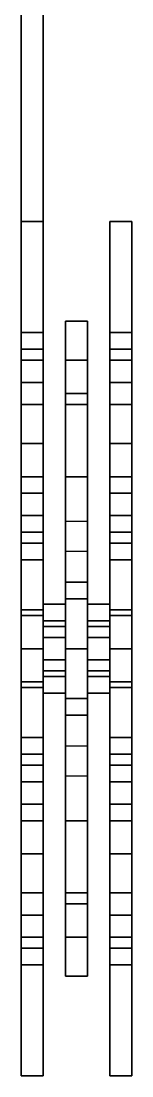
# Model space of a CAD drawing. Extents: x -1.06 to 1.06, y -2.55 to 1.34.
# Drawn here: x -1.06 to -0.86, y -2.55 to -0.649 of the extents above; entities that cross this region are included whole.
import ezdxf

# ---------------------------------------------------------------- set-up
doc = ezdxf.new("R2010")
doc.units = 0
doc.layers.add('SUSPENSION', color=5, linetype='CONTINUOUS')

msp = doc.modelspace()

# ---------------------------------------------------------------- linework, layer by layer
at = {"layer": 'SUSPENSION'}
for points in [[(-1.06, 0.23, 0.74), (-1.06, 0.23, 0.68), (-1.06, -1.85, 0.68), (-1.06, -1.85, 0.74)], [(-1.02, -1.85, 0.68), (-1.06, -1.85, 0.68), (-1.06, 0.23, 0.68), (-1.02, 0.23, 0.68)], [(-1.02, 0.23, 0.74), (-1.06, 0.23, 0.74), (-1.06, -1.85, 0.74), (-1.02, -1.85, 0.74)], [(-1.06, -1.57, 0.28), (-1.02, -1.57, 0.28), (-1.02, -1.01, 0.28), (-1.06, -1.01, 0.28)], [(-1.06, -1.01, 0.28), (-1.06, -1.01, 0.22), (-1.06, -1.57, 0.22), (-1.06, -1.57, 0.28)], [(-1.02, -1.01, 0.28), (-1.02, -1.01, 0.22), (-1.06, -1.01, 0.22), (-1.06, -1.01, 0.28)], [(-1.06, -1.01, 0.22), (-1.02, -1.01, 0.22), (-1.02, -1.57, 0.22), (-1.06, -1.57, 0.22)], [(-0.9, -1.01, 0.22), (-0.86, -1.01, 0.22), (-0.86, -1.57, 0.22), (-0.9, -1.57, 0.22)], [(-0.9, -1.01, 0.28), (-0.9, -1.01, 0.22), (-0.9, -1.57, 0.22), (-0.9, -1.57, 0.28)], [(-0.86, -1.01, 0.28), (-0.86, -1.01, 0.22), (-0.9, -1.01, 0.22), (-0.9, -1.01, 0.28)], [(-0.9, -1.57, 0.28), (-0.86, -1.57, 0.28), (-0.86, -1.01, 0.28), (-0.9, -1.01, 0.28)], [(-0.98, -1.34, 0.59), (-0.98, -1.19, 0.54), (-0.98, -2.37, 0.54), (-0.98, -2.22, 0.59)], [(-0.98, -1.19, 0.54), (-0.98, -1.19, 0.51), (-0.98, -2.37, 0.51), (-0.98, -2.37, 0.54)], [(-0.98, -1.19, 0.51), (-0.94, -1.19, 0.51), (-0.94, -2.37, 0.51), (-0.98, -2.37, 0.51)], [(-0.94, -1.34, 0.59), (-0.94, -1.19, 0.54), (-0.98, -1.19, 0.54), (-0.98, -1.34, 0.59)], [(-0.94, -1.19, 0.54), (-0.94, -1.19, 0.51), (-0.98, -1.19, 0.51), (-0.98, -1.19, 0.54)], [(-1.02, -1.24, 0.43), (-1.06, -1.24, 0.43), (-1.06, -1.21, 0.49), (-1.02, -1.21, 0.49)], [(-1.06, -1.21, 0.49), (-1.06, -1.24, 0.43), (-1.06, -1.3, 0.46), (-1.06, -1.26, 0.52)], [(-1.02, -1.21, 0.49), (-1.06, -1.21, 0.49), (-1.06, -1.26, 0.52), (-1.02, -1.26, 0.52)], [(-0.86, -1.21, 0.49), (-0.9, -1.21, 0.49), (-0.9, -1.26, 0.52), (-0.86, -1.26, 0.52)], [(-0.86, -1.24, 0.43), (-0.9, -1.24, 0.43), (-0.9, -1.21, 0.49), (-0.86, -1.21, 0.49)], [(-1.02, -1.26, 0.37), (-1.06, -1.26, 0.37), (-1.06, -1.24, 0.43), (-1.02, -1.24, 0.43)], [(-1.06, -1.24, 0.43), (-1.06, -1.26, 0.37), (-1.06, -1.34, 0.37), (-1.06, -1.3, 0.46)], [(-0.86, -1.26, 0.37), (-0.9, -1.26, 0.37), (-0.9, -1.24, 0.43), (-0.86, -1.24, 0.43)], [(-1.02, -1.34, 0.37), (-1.06, -1.34, 0.37), (-1.06, -1.26, 0.37), (-1.02, -1.26, 0.37)], [(-1.06, -1.26, 0.52), (-1.06, -1.3, 0.46), (-1.02, -1.3, 0.46), (-1.02, -1.26, 0.52)], [(-0.98, -1.26, 0.44), (-0.94, -1.26, 0.44), (-0.94, -1.26, 0.19), (-0.98, -1.26, 0.19)], [(-0.98, -1.26, 0.19), (-0.94, -1.26, 0.19), (-0.94, -1.32, 0.19), (-0.98, -1.32, 0.19)], [(-0.98, -1.32, 0.44), (-0.98, -1.26, 0.44), (-0.98, -1.26, 0.19), (-0.98, -1.32, 0.19)], [(-0.9, -1.26, 0.52), (-0.9, -1.3, 0.46), (-0.86, -1.3, 0.46), (-0.86, -1.26, 0.52)], [(-0.86, -1.34, 0.37), (-0.9, -1.34, 0.37), (-0.9, -1.26, 0.37), (-0.86, -1.26, 0.37)], [(-1.02, -1.3, 0.46), (-1.06, -1.3, 0.46), (-1.06, -1.41, 0.52), (-1.02, -1.41, 0.52)], [(-1.06, -1.3, 0.46), (-1.06, -1.34, 0.37), (-1.06, -1.47, 0.43), (-1.06, -1.41, 0.52)], [(-0.86, -1.3, 0.46), (-0.9, -1.3, 0.46), (-0.9, -1.41, 0.52), (-0.86, -1.41, 0.52)], [(-0.98, -1.32, 0.19), (-0.94, -1.32, 0.19), (-0.94, -1.32, 0.44), (-0.98, -1.32, 0.44)], [(-1.02, -1.47, 0.43), (-1.06, -1.47, 0.43), (-1.06, -1.34, 0.37), (-1.02, -1.34, 0.37)], [(-0.94, -1.47, 0.59), (-0.94, -1.34, 0.59), (-0.98, -1.34, 0.59), (-0.98, -1.47, 0.59)], [(-0.86, -1.47, 0.43), (-0.9, -1.47, 0.43), (-0.9, -1.34, 0.37), (-0.86, -1.34, 0.37)], [(-1.02, -1.41, 0.52), (-1.06, -1.41, 0.52), (-1.06, -1.5, 0.54), (-1.02, -1.5, 0.54)], [(-1.06, -1.41, 0.52), (-1.06, -1.47, 0.43), (-1.06, -1.54, 0.44), (-1.06, -1.5, 0.54)], [(-0.86, -1.41, 0.52), (-0.9, -1.41, 0.52), (-0.9, -1.5, 0.54), (-0.86, -1.5, 0.54)], [(-1.02, -1.54, 0.44), (-1.06, -1.54, 0.44), (-1.06, -1.47, 0.43), (-1.02, -1.47, 0.43)], [(-0.98, -1.47, 0.62), (-0.98, -1.47, 0.59), (-0.98, -1.55, 0.59), (-0.98, -1.66, 0.7)], [(-0.94, -1.47, 0.62), (-0.98, -1.47, 0.62), (-0.98, -1.66, 0.7), (-0.94, -1.66, 0.7)], [(-0.94, -1.47, 0.59), (-0.98, -1.47, 0.59), (-0.98, -1.47, 0.62), (-0.94, -1.47, 0.62)], [(-0.86, -1.54, 0.44), (-0.9, -1.54, 0.44), (-0.9, -1.47, 0.43), (-0.86, -1.47, 0.43)], [(-1.06, -1.5, 0.54), (-1.06, -1.54, 0.44), (-1.06, -1.59, 0.44), (-1.06, -1.62, 0.54)], [(-1.02, -1.5, 0.54), (-1.06, -1.5, 0.54), (-1.06, -1.62, 0.54), (-1.02, -1.62, 0.54)], [(-0.86, -1.5, 0.54), (-0.9, -1.5, 0.54), (-0.9, -1.62, 0.54), (-0.86, -1.62, 0.54)], [(-1.02, -1.59, 0.44), (-1.06, -1.59, 0.44), (-1.06, -1.54, 0.44), (-1.02, -1.54, 0.44)], [(-0.98, -1.66, 0.7), (-0.98, -1.55, 0.59), (-0.98, -1.66, 0.63), (-0.98, -1.66, 0.7)], [(-0.94, -1.66, 0.63), (-0.98, -1.66, 0.63), (-0.98, -1.55, 0.59), (-0.94, -1.55, 0.59)], [(-0.98, -1.605, 0.61), (-0.98, -1.55, 0.59), (-0.98, -2.01, 0.59), (-0.98, -1.955, 0.61)], [(-0.86, -1.59, 0.44), (-0.9, -1.59, 0.44), (-0.9, -1.54, 0.44), (-0.86, -1.54, 0.44)], [(-1.06, -1.57, 0.22), (-1.02, -1.57, 0.22), (-1.02, -1.57, 0.28), (-1.06, -1.57, 0.28)], [(-0.9, -1.57, 0.22), (-0.86, -1.57, 0.22), (-0.86, -1.57, 0.28), (-0.9, -1.57, 0.28)], [(-1.02, -1.71, 0.41), (-1.06, -1.71, 0.41), (-1.06, -1.59, 0.44), (-1.02, -1.59, 0.44)], [(-1.06, -1.62, 0.54), (-1.06, -1.59, 0.44), (-1.06, -1.71, 0.41), (-1.06, -1.72, 0.5)], [(-0.86, -1.71, 0.41), (-0.9, -1.71, 0.41), (-0.9, -1.59, 0.44), (-0.86, -1.59, 0.44)], [(-0.98, -1.69, 0.61), (-0.94, -1.69, 0.61), (-0.94, -1.605, 0.61), (-0.98, -1.605, 0.61)], [(-1.02, -1.62, 0.54), (-1.06, -1.62, 0.54), (-1.06, -1.72, 0.5), (-1.02, -1.72, 0.5)], [(-0.86, -1.62, 0.54), (-0.9, -1.62, 0.54), (-0.9, -1.72, 0.5), (-0.86, -1.72, 0.5)], [(-0.98, -1.66, 0.63), (-0.98, -1.69, 0.61), (-0.98, -1.78, 0.82), (-0.98, -1.66, 0.79)], [(-0.94, -1.69, 0.61), (-0.98, -1.69, 0.61), (-0.98, -1.66, 0.63), (-0.94, -1.66, 0.63)], [(-0.98, -1.66, 0.79), (-0.98, -1.78, 0.82), (-0.94, -1.78, 0.82), (-0.94, -1.66, 0.79)], [(-0.94, -1.66, 0.7), (-0.98, -1.66, 0.7), (-0.98, -1.66, 0.79), (-0.94, -1.66, 0.79)], [(-0.98, -1.78, 0.82), (-0.98, -1.78, 0.82), (-0.98, -1.69, 0.61), (-0.98, -1.87, 0.61)], [(-1.06, -1.72, 0.5), (-1.06, -1.71, 0.41), (-1.06, -1.78, 0.41), (-1.06, -1.78, 0.44)], [(-1.02, -1.78, 0.41), (-1.06, -1.78, 0.41), (-1.06, -1.71, 0.41), (-1.02, -1.71, 0.41)], [(-0.98, -1.7, 0.75), (-0.98, -1.73, 0.44), (-1.02, -1.73, 0.44), (-1.02, -1.7, 0.75)], [(-1.02, -1.7, 0.75), (-1.02, -1.73, 0.44), (-1.02, -1.83, 0.44), (-1.02, -1.86, 0.75)], [(-0.98, -1.76, 0.78), (-0.98, -1.7, 0.75), (-1.02, -1.7, 0.75), (-1.02, -1.76, 0.78)], [(-1.02, -1.76, 0.78), (-1.02, -1.7, 0.75), (-1.02, -1.86, 0.75), (-1.02, -1.8, 0.78)], [(-0.98, -1.86, 0.75), (-0.98, -1.83, 0.44), (-0.98, -1.73, 0.44), (-0.98, -1.7, 0.75)], [(-0.98, -1.8, 0.78), (-0.98, -1.86, 0.75), (-0.98, -1.7, 0.75), (-0.98, -1.76, 0.78)], [(-0.9, -1.7, 0.75), (-0.9, -1.73, 0.44), (-0.94, -1.73, 0.44), (-0.94, -1.7, 0.75)], [(-0.9, -1.76, 0.78), (-0.9, -1.7, 0.75), (-0.94, -1.7, 0.75), (-0.94, -1.76, 0.78)], [(-0.86, -1.78, 0.41), (-0.9, -1.78, 0.41), (-0.9, -1.71, 0.41), (-0.86, -1.71, 0.41)], [(-1.02, -1.72, 0.5), (-1.06, -1.72, 0.5), (-1.06, -1.78, 0.44), (-1.02, -1.78, 0.44)], [(-1.02, -1.73, 0.44), (-0.98, -1.73, 0.44), (-0.98, -1.74, 0.33), (-1.02, -1.74, 0.33)], [(-1.02, -1.82, 0.33), (-1.02, -1.83, 0.44), (-1.02, -1.73, 0.44), (-1.02, -1.74, 0.33)], [(-0.98, -1.74, 0.33), (-0.98, -1.73, 0.44), (-0.98, -1.83, 0.44), (-0.98, -1.82, 0.33)], [(-0.94, -1.73, 0.44), (-0.9, -1.73, 0.44), (-0.9, -1.74, 0.33), (-0.94, -1.74, 0.33)], [(-0.86, -1.72, 0.5), (-0.9, -1.72, 0.5), (-0.9, -1.78, 0.44), (-0.86, -1.78, 0.44)], [(-1.02, -1.74, 0.33), (-0.98, -1.74, 0.33), (-0.98, -1.82, 0.33), (-1.02, -1.82, 0.33)], [(-0.94, -1.74, 0.33), (-0.9, -1.74, 0.33), (-0.9, -1.82, 0.33), (-0.94, -1.82, 0.33)], [(-1.02, -1.8, 0.78), (-0.98, -1.8, 0.78), (-0.98, -1.76, 0.78), (-1.02, -1.76, 0.78)], [(-0.94, -1.8, 0.78), (-0.9, -1.8, 0.78), (-0.9, -1.76, 0.78), (-0.94, -1.76, 0.78)], [(-1.06, -1.78, 0.44), (-1.06, -1.78, 0.41), (-1.06, -1.85, 0.41), (-1.06, -1.84, 0.5)], [(-1.06, -1.78, 0.41), (-1.02, -1.78, 0.41), (-1.02, -1.85, 0.41), (-1.06, -1.85, 0.41)], [(-1.06, -1.84, 0.5), (-1.02, -1.84, 0.5), (-1.02, -1.78, 0.44), (-1.06, -1.78, 0.44)], [(-0.98, -1.9, 0.79), (-0.98, -1.78, 0.82), (-0.98, -1.87, 0.61), (-0.98, -1.9, 0.63)], [(-0.94, -1.9, 0.79), (-0.94, -1.78, 0.82), (-0.98, -1.78, 0.82), (-0.98, -1.9, 0.79)], [(-0.9, -1.84, 0.5), (-0.86, -1.84, 0.5), (-0.86, -1.78, 0.44), (-0.9, -1.78, 0.44)], [(-0.9, -1.78, 0.41), (-0.86, -1.78, 0.41), (-0.86, -1.85, 0.41), (-0.9, -1.85, 0.41)], [(-1.02, -1.86, 0.75), (-0.98, -1.86, 0.75), (-0.98, -1.8, 0.78), (-1.02, -1.8, 0.78)], [(-0.94, -1.86, 0.75), (-0.9, -1.86, 0.75), (-0.9, -1.8, 0.78), (-0.94, -1.8, 0.78)], [(-0.98, -1.82, 0.33), (-0.98, -1.83, 0.44), (-1.02, -1.83, 0.44), (-1.02, -1.82, 0.33)], [(-0.9, -1.82, 0.33), (-0.9, -1.83, 0.44), (-0.94, -1.83, 0.44), (-0.94, -1.82, 0.33)], [(-1.06, -1.84, 0.5), (-1.06, -1.85, 0.41), (-1.06, -1.97, 0.44), (-1.06, -1.94, 0.54)], [(-1.06, -1.94, 0.54), (-1.02, -1.94, 0.54), (-1.02, -1.84, 0.5), (-1.06, -1.84, 0.5)], [(-1.02, -1.83, 0.44), (-0.98, -1.83, 0.44), (-0.98, -1.86, 0.75), (-1.02, -1.86, 0.75)], [(-0.94, -1.83, 0.44), (-0.9, -1.83, 0.44), (-0.9, -1.86, 0.75), (-0.94, -1.86, 0.75)], [(-0.9, -1.94, 0.54), (-0.86, -1.94, 0.54), (-0.86, -1.84, 0.5), (-0.9, -1.84, 0.5)], [(-1.06, -1.85, 0.41), (-1.02, -1.85, 0.41), (-1.02, -1.97, 0.44), (-1.06, -1.97, 0.44)], [(-1.06, -1.85, 0.74), (-1.06, -1.85, 0.68), (-1.02, -1.85, 0.68), (-1.02, -1.85, 0.74)], [(-0.9, -1.85, 0.41), (-0.86, -1.85, 0.41), (-0.86, -1.97, 0.44), (-0.9, -1.97, 0.44)], [(-0.98, -1.87, 0.61), (-0.94, -1.87, 0.61), (-0.94, -1.9, 0.63), (-0.98, -1.9, 0.63)], [(-0.98, -1.955, 0.61), (-0.94, -1.955, 0.61), (-0.94, -1.87, 0.61), (-0.98, -1.87, 0.61)], [(-0.98, -1.9, 0.7), (-0.98, -2.01, 0.59), (-0.98, -2.09, 0.59), (-0.98, -2.09, 0.62)], [(-0.98, -2.09, 0.62), (-0.94, -2.09, 0.62), (-0.94, -1.9, 0.7), (-0.98, -1.9, 0.7)], [(-0.98, -1.9, 0.7), (-0.98, -1.9, 0.63), (-0.98, -2.01, 0.59), (-0.98, -1.9, 0.7)], [(-0.98, -1.9, 0.63), (-0.94, -1.9, 0.63), (-0.94, -2.01, 0.59), (-0.98, -2.01, 0.59)], [(-0.98, -1.9, 0.7), (-0.94, -1.9, 0.7), (-0.94, -1.9, 0.79), (-0.98, -1.9, 0.79)], [(-1.06, -1.94, 0.54), (-1.06, -1.97, 0.44), (-1.06, -2.02, 0.44), (-1.06, -2.06, 0.54)], [(-1.06, -2.06, 0.54), (-1.02, -2.06, 0.54), (-1.02, -1.94, 0.54), (-1.06, -1.94, 0.54)], [(-0.9, -2.06, 0.54), (-0.86, -2.06, 0.54), (-0.86, -1.94, 0.54), (-0.9, -1.94, 0.54)], [(-1.06, -1.97, 0.44), (-1.02, -1.97, 0.44), (-1.02, -2.02, 0.44), (-1.06, -2.02, 0.44)], [(-0.9, -1.97, 0.44), (-0.86, -1.97, 0.44), (-0.86, -2.02, 0.44), (-0.9, -2.02, 0.44)], [(-1.06, -1.99, 0.22), (-1.02, -1.99, 0.22), (-1.02, -2.55, 0.22), (-1.06, -2.55, 0.22)], [(-1.02, -1.99, 0.28), (-1.02, -1.99, 0.22), (-1.06, -1.99, 0.22), (-1.06, -1.99, 0.28)], [(-1.06, -1.99, 0.28), (-1.06, -1.99, 0.22), (-1.06, -2.55, 0.22), (-1.06, -2.55, 0.28)], [(-1.06, -2.55, 0.28), (-1.02, -2.55, 0.28), (-1.02, -1.99, 0.28), (-1.06, -1.99, 0.28)], [(-0.9, -2.55, 0.28), (-0.86, -2.55, 0.28), (-0.86, -1.99, 0.28), (-0.9, -1.99, 0.28)], [(-0.86, -1.99, 0.28), (-0.86, -1.99, 0.22), (-0.9, -1.99, 0.22), (-0.9, -1.99, 0.28)], [(-0.9, -1.99, 0.28), (-0.9, -1.99, 0.22), (-0.9, -2.55, 0.22), (-0.9, -2.55, 0.28)], [(-0.9, -1.99, 0.22), (-0.86, -1.99, 0.22), (-0.86, -2.55, 0.22), (-0.9, -2.55, 0.22)], [(-1.06, -2.06, 0.54), (-1.06, -2.02, 0.44), (-1.06, -2.09, 0.43), (-1.06, -2.15, 0.52)], [(-1.06, -2.02, 0.44), (-1.02, -2.02, 0.44), (-1.02, -2.09, 0.43), (-1.06, -2.09, 0.43)], [(-0.9, -2.02, 0.44), (-0.86, -2.02, 0.44), (-0.86, -2.09, 0.43), (-0.9, -2.09, 0.43)], [(-1.06, -2.15, 0.52), (-1.02, -2.15, 0.52), (-1.02, -2.06, 0.54), (-1.06, -2.06, 0.54)], [(-0.9, -2.15, 0.52), (-0.86, -2.15, 0.52), (-0.86, -2.06, 0.54), (-0.9, -2.06, 0.54)], [(-1.06, -2.15, 0.52), (-1.06, -2.09, 0.43), (-1.06, -2.22, 0.37), (-1.06, -2.26, 0.46)], [(-1.06, -2.09, 0.43), (-1.02, -2.09, 0.43), (-1.02, -2.22, 0.37), (-1.06, -2.22, 0.37)], [(-0.98, -2.09, 0.59), (-0.94, -2.09, 0.59), (-0.94, -2.09, 0.62), (-0.98, -2.09, 0.62)], [(-0.98, -2.22, 0.59), (-0.94, -2.22, 0.59), (-0.94, -2.09, 0.59), (-0.98, -2.09, 0.59)], [(-0.9, -2.09, 0.43), (-0.86, -2.09, 0.43), (-0.86, -2.22, 0.37), (-0.9, -2.22, 0.37)], [(-1.06, -2.26, 0.46), (-1.02, -2.26, 0.46), (-1.02, -2.15, 0.52), (-1.06, -2.15, 0.52)], [(-0.9, -2.26, 0.46), (-0.86, -2.26, 0.46), (-0.86, -2.15, 0.52), (-0.9, -2.15, 0.52)], [(-1.06, -2.22, 0.37), (-1.02, -2.22, 0.37), (-1.02, -2.3, 0.37), (-1.06, -2.3, 0.37)], [(-1.06, -2.26, 0.46), (-1.06, -2.22, 0.37), (-1.06, -2.3, 0.37), (-1.06, -2.32, 0.43)], [(-0.98, -2.37, 0.54), (-0.94, -2.37, 0.54), (-0.94, -2.22, 0.59), (-0.98, -2.22, 0.59)], [(-0.9, -2.22, 0.37), (-0.86, -2.22, 0.37), (-0.86, -2.3, 0.37), (-0.9, -2.3, 0.37)], [(-0.94, -2.3, 0.44), (-0.94, -2.24, 0.44), (-0.98, -2.24, 0.44), (-0.98, -2.3, 0.44)], [(-0.98, -2.3, 0.44), (-0.98, -2.24, 0.44), (-0.98, -2.24, 0.19), (-0.98, -2.3, 0.19)], [(-0.98, -2.24, 0.19), (-0.94, -2.24, 0.19), (-0.94, -2.3, 0.19), (-0.98, -2.3, 0.19)], [(-0.98, -2.24, 0.44), (-0.94, -2.24, 0.44), (-0.94, -2.24, 0.19), (-0.98, -2.24, 0.19)], [(-1.06, -2.3, 0.52), (-1.06, -2.26, 0.46), (-1.06, -2.32, 0.43), (-1.06, -2.35, 0.49)], [(-1.02, -2.3, 0.52), (-1.02, -2.26, 0.46), (-1.06, -2.26, 0.46), (-1.06, -2.3, 0.52)], [(-0.86, -2.3, 0.52), (-0.86, -2.26, 0.46), (-0.9, -2.26, 0.46), (-0.9, -2.3, 0.52)], [(-1.06, -2.35, 0.49), (-1.02, -2.35, 0.49), (-1.02, -2.3, 0.52), (-1.06, -2.3, 0.52)], [(-1.06, -2.3, 0.37), (-1.02, -2.3, 0.37), (-1.02, -2.32, 0.43), (-1.06, -2.32, 0.43)], [(-0.98, -2.3, 0.19), (-0.94, -2.3, 0.19), (-0.94, -2.3, 0.44), (-0.98, -2.3, 0.44)], [(-0.9, -2.3, 0.37), (-0.86, -2.3, 0.37), (-0.86, -2.32, 0.43), (-0.9, -2.32, 0.43)], [(-0.9, -2.35, 0.49), (-0.86, -2.35, 0.49), (-0.86, -2.3, 0.52), (-0.9, -2.3, 0.52)], [(-1.06, -2.32, 0.43), (-1.02, -2.32, 0.43), (-1.02, -2.35, 0.49), (-1.06, -2.35, 0.49)], [(-0.9, -2.32, 0.43), (-0.86, -2.32, 0.43), (-0.86, -2.35, 0.49), (-0.9, -2.35, 0.49)], [(-0.98, -2.37, 0.51), (-0.94, -2.37, 0.51), (-0.94, -2.37, 0.54), (-0.98, -2.37, 0.54)], [(-1.06, -2.55, 0.22), (-1.02, -2.55, 0.22), (-1.02, -2.55, 0.28), (-1.06, -2.55, 0.28)], [(-0.9, -2.55, 0.22), (-0.86, -2.55, 0.22), (-0.86, -2.55, 0.28), (-0.9, -2.55, 0.28)]]:
    msp.add_3dface(points, dxfattribs=at)

doc.saveas('drawing.dxf')
